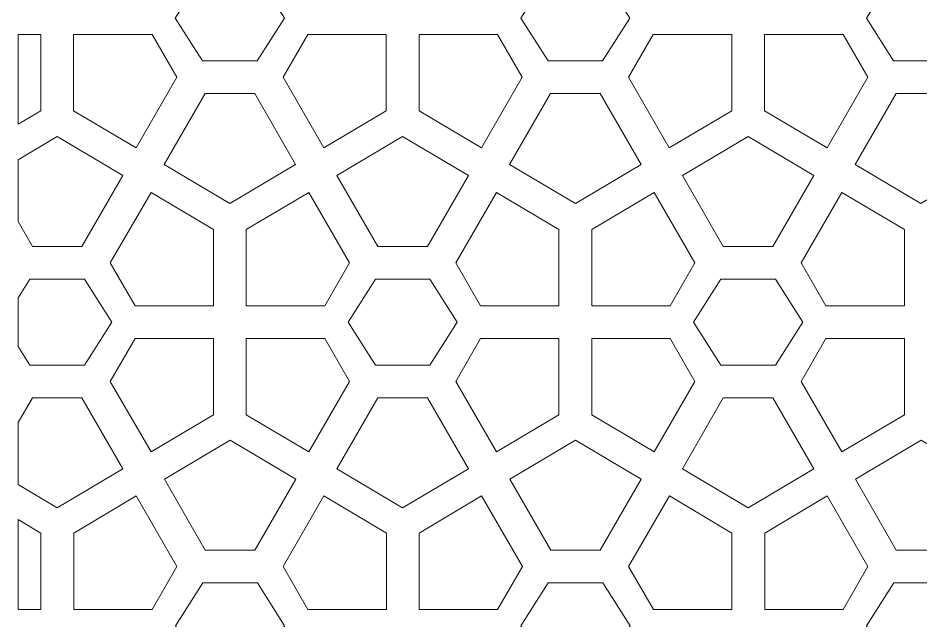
# Model space of a CAD drawing. Header units: centimetres. Extents: x -86 to 86, y -100 to 100.
# Drawn here: x 6.28 to 47.63, y -74.77 to -47.14 of the extents above; entities that cross this region are included whole.
import ezdxf

# ---------------------------------------------------------------- set-up
doc = ezdxf.new("R2010")
doc.units = ezdxf.units.CM
doc.header["$MEASUREMENT"] = 0
doc.layers.add('layer 1', color=7, linetype='Continuous')

msp = doc.modelspace()

# ---------------------------------------------------------------- linework, layer by layer
at = {"layer": 'layer 1', "color": 177, "lineweight": 9}
for points, knots in [([(13.48372, -47.14417), (13.48372, -47.14417), (14.73372, -45.18008), (14.73372, -45.18008), (14.73372, -45.18008), (14.73372, -45.18008), (17.2337, -45.18008), (17.2337, -45.18008), (17.2337, -45.18008), (17.2337, -45.18008), (18.48372, -47.14417), (18.48372, -47.14417), (18.48372, -47.14417), (18.48372, -47.14417), (17.23371, -49.10828), (17.23371, -49.10828), (17.23371, -49.10828), (17.23371, -49.10828), (14.7337, -49.10828), (14.7337, -49.10828), (14.7337, -49.10828), (14.7337, -49.10828), (13.48372, -47.14417), (13.48372, -47.14417)], [0, 0, 0, 0, 0.14285714, 0.14285714, 0.14285714, 0.14285714, 0.28571429, 0.28571429, 0.28571429, 0.28571429, 0.42857143, 0.42857143, 0.42857143, 0.42857143, 0.57142857, 0.57142857, 0.57142857, 0.57142857, 0.71428571, 0.71428571, 0.71428571, 0.71428571, 1, 1, 1, 1]), ([(29.30417, -47.14396), (29.30417, -47.14396), (30.55417, -45.17987), (30.55417, -45.17987), (30.55417, -45.17987), (30.55417, -45.17987), (33.05415, -45.17987), (33.05415, -45.17987), (33.05415, -45.17987), (33.05415, -45.17987), (34.30417, -47.14396), (34.30417, -47.14396), (34.30417, -47.14396), (34.30417, -47.14396), (33.05416, -49.10807), (33.05416, -49.10807), (33.05416, -49.10807), (33.05416, -49.10807), (30.55415, -49.10807), (30.55415, -49.10807), (30.55415, -49.10807), (30.55415, -49.10807), (29.30417, -47.14396), (29.30417, -47.14396)], [0, 0, 0, 0, 0.14285714, 0.14285714, 0.14285714, 0.14285714, 0.28571429, 0.28571429, 0.28571429, 0.28571429, 0.42857143, 0.42857143, 0.42857143, 0.42857143, 0.57142857, 0.57142857, 0.57142857, 0.57142857, 0.71428571, 0.71428571, 0.71428571, 0.71428571, 1, 1, 1, 1]), ([(45.13057, -47.1437), (45.13057, -47.1437), (46.38057, -45.17961), (46.38057, -45.17961), (46.38057, -45.17961), (46.38057, -45.17961), (48.88055, -45.17961), (48.88055, -45.17961), (48.88055, -45.17961), (48.88055, -45.17961), (50.13057, -47.1437), (50.13057, -47.1437), (50.13057, -47.1437), (50.13057, -47.1437), (48.88056, -49.10781), (48.88056, -49.10781), (48.88056, -49.10781), (48.88056, -49.10781), (46.38055, -49.10781), (46.38055, -49.10781), (46.38055, -49.10781), (46.38055, -49.10781), (45.13057, -47.1437), (45.13057, -47.1437)], [0, 0, 0, 0, 0.14285714, 0.14285714, 0.14285714, 0.14285714, 0.28571429, 0.28571429, 0.28571429, 0.28571429, 0.42857143, 0.42857143, 0.42857143, 0.42857143, 0.57142857, 0.57142857, 0.57142857, 0.57142857, 0.71428571, 0.71428571, 0.71428571, 0.71428571, 1, 1, 1, 1]), ([(6.28108, -52.01318), (6.28108, -52.01318), (6.28108, -47.89452), (6.28108, -47.89452), (6.28108, -47.89452), (6.28108, -47.89452), (7.32346, -47.89452), (7.32346, -47.89452), (7.32346, -47.89452), (7.32346, -47.89452), (7.32346, -51.39448), (7.32346, -51.39448), (7.32346, -51.39448), (7.32346, -51.39448), (6.28108, -52.01318), (6.28108, -52.01318)], [0, 0, 0, 0, 0.2, 0.2, 0.2, 0.2, 0.4, 0.4, 0.4, 0.4, 0.6, 0.6, 0.6, 0.6, 1, 1, 1, 1]), ([(11.68377, -53.09197), (11.68377, -53.09197), (8.82345, -51.39424), (8.82345, -51.39424), (8.82345, -51.39424), (8.82345, -51.39424), (8.82345, -47.89429), (8.82345, -47.89429), (8.82345, -47.89429), (8.82345, -47.89429), (12.41679, -47.8943), (12.41679, -47.8943), (12.41679, -47.8943), (12.41679, -47.8943), (13.55071, -49.85834), (13.55071, -49.85834), (13.55071, -49.85834), (13.55071, -49.85834), (11.68377, -53.09197), (11.68377, -53.09197)], [0, 0, 0, 0, 0.16666667, 0.16666667, 0.16666667, 0.16666667, 0.33333333, 0.33333333, 0.33333333, 0.33333333, 0.5, 0.5, 0.5, 0.5, 0.66666667, 0.66666667, 0.66666667, 0.66666667, 1, 1, 1, 1]), ([(20.28359, -53.09204), (20.28359, -53.09204), (23.14397, -51.39426), (23.14397, -51.39426), (23.14397, -51.39426), (23.14397, -51.39426), (23.14397, -47.8943), (23.14397, -47.8943), (23.14397, -47.8943), (23.14397, -47.8943), (19.55059, -47.8943), (19.55059, -47.8943), (19.55059, -47.8943), (19.55059, -47.8943), (18.41663, -49.85841), (18.41663, -49.85841), (18.41663, -49.85841), (18.41663, -49.85841), (20.28359, -53.09204), (20.28359, -53.09204)], [0, 0, 0, 0, 0.16666667, 0.16666667, 0.16666667, 0.16666667, 0.33333333, 0.33333333, 0.33333333, 0.33333333, 0.5, 0.5, 0.5, 0.5, 0.66666667, 0.66666667, 0.66666667, 0.66666667, 1, 1, 1, 1]), ([(27.50422, -53.09176), (27.50422, -53.09176), (24.6439, -51.39403), (24.6439, -51.39403), (24.6439, -51.39403), (24.6439, -51.39403), (24.6439, -47.89408), (24.6439, -47.89408), (24.6439, -47.89408), (24.6439, -47.89408), (28.23724, -47.89409), (28.23724, -47.89409), (28.23724, -47.89409), (28.23724, -47.89409), (29.37116, -49.85813), (29.37116, -49.85813), (29.37116, -49.85813), (29.37116, -49.85813), (27.50422, -53.09176), (27.50422, -53.09176)], [0, 0, 0, 0, 0.16666667, 0.16666667, 0.16666667, 0.16666667, 0.33333333, 0.33333333, 0.33333333, 0.33333333, 0.5, 0.5, 0.5, 0.5, 0.66666667, 0.66666667, 0.66666667, 0.66666667, 1, 1, 1, 1]), ([(36.10404, -53.09183), (36.10404, -53.09183), (38.96442, -51.39405), (38.96442, -51.39405), (38.96442, -51.39405), (38.96442, -51.39405), (38.96442, -47.89409), (38.96442, -47.89409), (38.96442, -47.89409), (38.96442, -47.89409), (35.37104, -47.89409), (35.37104, -47.89409), (35.37104, -47.89409), (35.37104, -47.89409), (34.23708, -49.8582), (34.23708, -49.8582), (34.23708, -49.8582), (34.23708, -49.8582), (36.10404, -53.09183), (36.10404, -53.09183)], [0, 0, 0, 0, 0.16666667, 0.16666667, 0.16666667, 0.16666667, 0.33333333, 0.33333333, 0.33333333, 0.33333333, 0.5, 0.5, 0.5, 0.5, 0.66666667, 0.66666667, 0.66666667, 0.66666667, 1, 1, 1, 1]), ([(43.33062, -53.0915), (43.33062, -53.0915), (40.4703, -51.39377), (40.4703, -51.39377), (40.4703, -51.39377), (40.4703, -51.39377), (40.4703, -47.89382), (40.4703, -47.89382), (40.4703, -47.89382), (40.4703, -47.89382), (44.06364, -47.89383), (44.06364, -47.89383), (44.06364, -47.89383), (44.06364, -47.89383), (45.19756, -49.85787), (45.19756, -49.85787), (45.19756, -49.85787), (45.19756, -49.85787), (43.33062, -53.0915), (43.33062, -53.0915)], [0, 0, 0, 0, 0.16666667, 0.16666667, 0.16666667, 0.16666667, 0.33333333, 0.33333333, 0.33333333, 0.33333333, 0.5, 0.5, 0.5, 0.5, 0.66666667, 0.66666667, 0.66666667, 0.66666667, 1, 1, 1, 1]), ([(12.97376, -53.85763), (12.97376, -53.85763), (15.98373, -55.6442), (15.98373, -55.6442), (15.98373, -55.6442), (15.98373, -55.6442), (18.99359, -53.85769), (18.99359, -53.85769), (18.99359, -53.85769), (18.99359, -53.85769), (17.11754, -50.60829), (17.11754, -50.60829), (17.11754, -50.60829), (17.11754, -50.60829), (14.84977, -50.60828), (14.84977, -50.60828), (14.84977, -50.60828), (14.84977, -50.60828), (12.97376, -53.85763), (12.97376, -53.85763)], [0, 0, 0, 0, 0.16666667, 0.16666667, 0.16666667, 0.16666667, 0.33333333, 0.33333333, 0.33333333, 0.33333333, 0.5, 0.5, 0.5, 0.5, 0.66666667, 0.66666667, 0.66666667, 0.66666667, 1, 1, 1, 1]), ([(28.79421, -53.85742), (28.79421, -53.85742), (31.80418, -55.64399), (31.80418, -55.64399), (31.80418, -55.64399), (31.80418, -55.64399), (34.81404, -53.85748), (34.81404, -53.85748), (34.81404, -53.85748), (34.81404, -53.85748), (32.93799, -50.60808), (32.93799, -50.60808), (32.93799, -50.60808), (32.93799, -50.60808), (30.67022, -50.60807), (30.67022, -50.60807), (30.67022, -50.60807), (30.67022, -50.60807), (28.79421, -53.85742), (28.79421, -53.85742)], [0, 0, 0, 0, 0.16666667, 0.16666667, 0.16666667, 0.16666667, 0.33333333, 0.33333333, 0.33333333, 0.33333333, 0.5, 0.5, 0.5, 0.5, 0.66666667, 0.66666667, 0.66666667, 0.66666667, 1, 1, 1, 1]), ([(44.62061, -53.85716), (44.62061, -53.85716), (47.63058, -55.64373), (47.63058, -55.64373), (47.63058, -55.64373), (47.63058, -55.64373), (50.64044, -53.85722), (50.64044, -53.85722), (50.64044, -53.85722), (50.64044, -53.85722), (48.76439, -50.60782), (48.76439, -50.60782), (48.76439, -50.60782), (48.76439, -50.60782), (46.49662, -50.60781), (46.49662, -50.60781), (46.49662, -50.60781), (46.49662, -50.60781), (44.62061, -53.85716), (44.62061, -53.85716)], [0, 0, 0, 0, 0.16666667, 0.16666667, 0.16666667, 0.16666667, 0.33333333, 0.33333333, 0.33333333, 0.33333333, 0.5, 0.5, 0.5, 0.5, 0.66666667, 0.66666667, 0.66666667, 0.66666667, 1, 1, 1, 1]), ([(6.28109, -56.47279), (6.28109, -56.47279), (6.28108, -53.64134), (6.28108, -53.64134), (6.28108, -53.64134), (6.28108, -53.64134), (8.07365, -52.57735), (8.07365, -52.57735), (8.07365, -52.57735), (8.07365, -52.57735), (11.08362, -54.36393), (11.08362, -54.36393), (11.08362, -54.36393), (11.08362, -54.36393), (9.20764, -57.61323), (9.20764, -57.61323), (9.20764, -57.61323), (9.20764, -57.61323), (6.9395, -57.61323), (6.9395, -57.61323), (6.9395, -57.61323), (6.9395, -57.61323), (6.28109, -56.47279), (6.28109, -56.47279)], [0, 0, 0, 0, 0.14285714, 0.14285714, 0.14285714, 0.14285714, 0.28571429, 0.28571429, 0.28571429, 0.28571429, 0.42857143, 0.42857143, 0.42857143, 0.42857143, 0.57142857, 0.57142857, 0.57142857, 0.57142857, 0.71428571, 0.71428571, 0.71428571, 0.71428571, 1, 1, 1, 1]), ([(26.90413, -54.36371), (26.90413, -54.36371), (23.89416, -52.57713), (23.89416, -52.57713), (23.89416, -52.57713), (23.89416, -52.57713), (20.8841, -54.36378), (20.8841, -54.36378), (20.8841, -54.36378), (20.8841, -54.36378), (22.76001, -57.61301), (22.76001, -57.61301), (22.76001, -57.61301), (22.76001, -57.61301), (25.02815, -57.61301), (25.02815, -57.61301), (25.02815, -57.61301), (25.02815, -57.61301), (26.90413, -54.36371), (26.90413, -54.36371)], [0, 0, 0, 0, 0.16666667, 0.16666667, 0.16666667, 0.16666667, 0.33333333, 0.33333333, 0.33333333, 0.33333333, 0.5, 0.5, 0.5, 0.5, 0.66666667, 0.66666667, 0.66666667, 0.66666667, 1, 1, 1, 1]), ([(42.72458, -54.3635), (42.72458, -54.3635), (39.71461, -52.57692), (39.71461, -52.57692), (39.71461, -52.57692), (39.71461, -52.57692), (36.70455, -54.36357), (36.70455, -54.36357), (36.70455, -54.36357), (36.70455, -54.36357), (38.58046, -57.6128), (38.58046, -57.6128), (38.58046, -57.6128), (38.58046, -57.6128), (40.8486, -57.6128), (40.8486, -57.6128), (40.8486, -57.6128), (40.8486, -57.6128), (42.72458, -54.3635), (42.72458, -54.3635)], [0, 0, 0, 0, 0.16666667, 0.16666667, 0.16666667, 0.16666667, 0.33333333, 0.33333333, 0.33333333, 0.33333333, 0.5, 0.5, 0.5, 0.5, 0.66666667, 0.66666667, 0.66666667, 0.66666667, 1, 1, 1, 1]), ([(15.23391, -60.32745), (15.23391, -60.32745), (15.23393, -56.82739), (15.23393, -56.82739), (15.23393, -56.82739), (15.23393, -56.82739), (12.3736, -55.12963), (12.3736, -55.12963), (12.3736, -55.12963), (12.3736, -55.12963), (10.50664, -58.36327), (10.50664, -58.36327), (10.50664, -58.36327), (10.50664, -58.36327), (11.64065, -60.32745), (11.64065, -60.32745), (11.64065, -60.32745), (11.64065, -60.32745), (15.23391, -60.32745), (15.23391, -60.32745)], [0, 0, 0, 0, 0.16666667, 0.16666667, 0.16666667, 0.16666667, 0.33333333, 0.33333333, 0.33333333, 0.33333333, 0.5, 0.5, 0.5, 0.5, 0.66666667, 0.66666667, 0.66666667, 0.66666667, 1, 1, 1, 1]), ([(16.73385, -60.32723), (16.73385, -60.32723), (16.73384, -56.82719), (16.73384, -56.82719), (16.73384, -56.82719), (16.73384, -56.82719), (19.59411, -55.12944), (19.59411, -55.12944), (19.59411, -55.12944), (19.59411, -55.12944), (21.46108, -58.3631), (21.46108, -58.3631), (21.46108, -58.3631), (21.46108, -58.3631), (20.32706, -60.32723), (20.32706, -60.32723), (20.32706, -60.32723), (20.32706, -60.32723), (16.73385, -60.32723), (16.73385, -60.32723)], [0, 0, 0, 0, 0.16666667, 0.16666667, 0.16666667, 0.16666667, 0.33333333, 0.33333333, 0.33333333, 0.33333333, 0.5, 0.5, 0.5, 0.5, 0.66666667, 0.66666667, 0.66666667, 0.66666667, 1, 1, 1, 1]), ([(31.05442, -60.32723), (31.05442, -60.32723), (31.05444, -56.82717), (31.05444, -56.82717), (31.05444, -56.82717), (31.05444, -56.82717), (28.19411, -55.12941), (28.19411, -55.12941), (28.19411, -55.12941), (28.19411, -55.12941), (26.32715, -58.36305), (26.32715, -58.36305), (26.32715, -58.36305), (26.32715, -58.36305), (27.46116, -60.32723), (27.46116, -60.32723), (27.46116, -60.32723), (27.46116, -60.32723), (31.05442, -60.32723), (31.05442, -60.32723)], [0, 0, 0, 0, 0.16666667, 0.16666667, 0.16666667, 0.16666667, 0.33333333, 0.33333333, 0.33333333, 0.33333333, 0.5, 0.5, 0.5, 0.5, 0.66666667, 0.66666667, 0.66666667, 0.66666667, 1, 1, 1, 1]), ([(32.5543, -60.32702), (32.5543, -60.32702), (32.55429, -56.82698), (32.55429, -56.82698), (32.55429, -56.82698), (32.55429, -56.82698), (35.41456, -55.12923), (35.41456, -55.12923), (35.41456, -55.12923), (35.41456, -55.12923), (37.28153, -58.36289), (37.28153, -58.36289), (37.28153, -58.36289), (37.28153, -58.36289), (36.14751, -60.32702), (36.14751, -60.32702), (36.14751, -60.32702), (36.14751, -60.32702), (32.5543, -60.32702), (32.5543, -60.32702)], [0, 0, 0, 0, 0.16666667, 0.16666667, 0.16666667, 0.16666667, 0.33333333, 0.33333333, 0.33333333, 0.33333333, 0.5, 0.5, 0.5, 0.5, 0.66666667, 0.66666667, 0.66666667, 0.66666667, 1, 1, 1, 1]), ([(46.87487, -60.32702), (46.87487, -60.32702), (46.87489, -56.82696), (46.87489, -56.82696), (46.87489, -56.82696), (46.87489, -56.82696), (44.01456, -55.1292), (44.01456, -55.1292), (44.01456, -55.1292), (44.01456, -55.1292), (42.1476, -58.36284), (42.1476, -58.36284), (42.1476, -58.36284), (42.1476, -58.36284), (43.28161, -60.32702), (43.28161, -60.32702), (43.28161, -60.32702), (43.28161, -60.32702), (46.87487, -60.32702), (46.87487, -60.32702)], [0, 0, 0, 0, 0.16666667, 0.16666667, 0.16666667, 0.16666667, 0.33333333, 0.33333333, 0.33333333, 0.33333333, 0.5, 0.5, 0.5, 0.5, 0.66666667, 0.66666667, 0.66666667, 0.66666667, 1, 1, 1, 1]), ([(6.28396, -62.19335), (6.28396, -62.19335), (6.82362, -63.04143), (6.82362, -63.04143), (6.82362, -63.04143), (6.82362, -63.04143), (9.32363, -63.04143), (9.32363, -63.04143), (9.32363, -63.04143), (9.32363, -63.04143), (10.57364, -61.07732), (10.57364, -61.07732), (10.57364, -61.07732), (10.57364, -61.07732), (9.32362, -59.11323), (9.32362, -59.11323), (9.32362, -59.11323), (9.32362, -59.11323), (6.82364, -59.11323), (6.82364, -59.11323), (6.82364, -59.11323), (6.82364, -59.11323), (6.28396, -59.96121), (6.28396, -59.96121), (6.28396, -59.96121), (6.28396, -59.96121), (6.28396, -62.19335), (6.28396, -62.19335)], [0, 0, 0, 0, 0.125, 0.125, 0.125, 0.125, 0.25, 0.25, 0.25, 0.25, 0.375, 0.375, 0.375, 0.375, 0.5, 0.5, 0.5, 0.5, 0.625, 0.625, 0.625, 0.625, 0.75, 0.75, 0.75, 0.75, 1, 1, 1, 1]), ([(21.39415, -61.0771), (21.39415, -61.0771), (22.64415, -59.11301), (22.64415, -59.11301), (22.64415, -59.11301), (22.64415, -59.11301), (25.14413, -59.11301), (25.14413, -59.11301), (25.14413, -59.11301), (25.14413, -59.11301), (26.39415, -61.0771), (26.39415, -61.0771), (26.39415, -61.0771), (26.39415, -61.0771), (25.14414, -63.04121), (25.14414, -63.04121), (25.14414, -63.04121), (25.14414, -63.04121), (22.64413, -63.04121), (22.64413, -63.04121), (22.64413, -63.04121), (22.64413, -63.04121), (21.39415, -61.0771), (21.39415, -61.0771)], [0, 0, 0, 0, 0.14285714, 0.14285714, 0.14285714, 0.14285714, 0.28571429, 0.28571429, 0.28571429, 0.28571429, 0.42857143, 0.42857143, 0.42857143, 0.42857143, 0.57142857, 0.57142857, 0.57142857, 0.57142857, 0.71428571, 0.71428571, 0.71428571, 0.71428571, 1, 1, 1, 1]), ([(37.2146, -61.07689), (37.2146, -61.07689), (38.4646, -59.1128), (38.4646, -59.1128), (38.4646, -59.1128), (38.4646, -59.1128), (40.96458, -59.1128), (40.96458, -59.1128), (40.96458, -59.1128), (40.96458, -59.1128), (42.2146, -61.07689), (42.2146, -61.07689), (42.2146, -61.07689), (42.2146, -61.07689), (40.96459, -63.041), (40.96459, -63.041), (40.96459, -63.041), (40.96459, -63.041), (38.46458, -63.041), (38.46458, -63.041), (38.46458, -63.041), (38.46458, -63.041), (37.2146, -61.07689), (37.2146, -61.07689)], [0, 0, 0, 0, 0.14285714, 0.14285714, 0.14285714, 0.14285714, 0.28571429, 0.28571429, 0.28571429, 0.28571429, 0.42857143, 0.42857143, 0.42857143, 0.42857143, 0.57142857, 0.57142857, 0.57142857, 0.57142857, 0.71428571, 0.71428571, 0.71428571, 0.71428571, 1, 1, 1, 1]), ([(12.37351, -67.02519), (12.37351, -67.02519), (15.23389, -65.32741), (15.23389, -65.32741), (15.23389, -65.32741), (15.23389, -65.32741), (15.23389, -61.82745), (15.23389, -61.82745), (15.23389, -61.82745), (15.23389, -61.82745), (11.64051, -61.82745), (11.64051, -61.82745), (11.64051, -61.82745), (11.64051, -61.82745), (10.50655, -63.79156), (10.50655, -63.79156), (10.50655, -63.79156), (10.50655, -63.79156), (12.37351, -67.02519), (12.37351, -67.02519)], [0, 0, 0, 0, 0.16666667, 0.16666667, 0.16666667, 0.16666667, 0.33333333, 0.33333333, 0.33333333, 0.33333333, 0.5, 0.5, 0.5, 0.5, 0.66666667, 0.66666667, 0.66666667, 0.66666667, 1, 1, 1, 1]), ([(19.5942, -67.0249), (19.5942, -67.0249), (16.73388, -65.32717), (16.73388, -65.32717), (16.73388, -65.32717), (16.73388, -65.32717), (16.73388, -61.82722), (16.73388, -61.82722), (16.73388, -61.82722), (16.73388, -61.82722), (20.32722, -61.82723), (20.32722, -61.82723), (20.32722, -61.82723), (20.32722, -61.82723), (21.46114, -63.79127), (21.46114, -63.79127), (21.46114, -63.79127), (21.46114, -63.79127), (19.5942, -67.0249), (19.5942, -67.0249)], [0, 0, 0, 0, 0.16666667, 0.16666667, 0.16666667, 0.16666667, 0.33333333, 0.33333333, 0.33333333, 0.33333333, 0.5, 0.5, 0.5, 0.5, 0.66666667, 0.66666667, 0.66666667, 0.66666667, 1, 1, 1, 1]), ([(28.19402, -67.02497), (28.19402, -67.02497), (31.0544, -65.32719), (31.0544, -65.32719), (31.0544, -65.32719), (31.0544, -65.32719), (31.0544, -61.82723), (31.0544, -61.82723), (31.0544, -61.82723), (31.0544, -61.82723), (27.46102, -61.82723), (27.46102, -61.82723), (27.46102, -61.82723), (27.46102, -61.82723), (26.32706, -63.79134), (26.32706, -63.79134), (26.32706, -63.79134), (26.32706, -63.79134), (28.19402, -67.02497), (28.19402, -67.02497)], [0, 0, 0, 0, 0.16666667, 0.16666667, 0.16666667, 0.16666667, 0.33333333, 0.33333333, 0.33333333, 0.33333333, 0.5, 0.5, 0.5, 0.5, 0.66666667, 0.66666667, 0.66666667, 0.66666667, 1, 1, 1, 1]), ([(35.41465, -67.02469), (35.41465, -67.02469), (32.55433, -65.32696), (32.55433, -65.32696), (32.55433, -65.32696), (32.55433, -65.32696), (32.55433, -61.82701), (32.55433, -61.82701), (32.55433, -61.82701), (32.55433, -61.82701), (36.14767, -61.82702), (36.14767, -61.82702), (36.14767, -61.82702), (36.14767, -61.82702), (37.28159, -63.79106), (37.28159, -63.79106), (37.28159, -63.79106), (37.28159, -63.79106), (35.41465, -67.02469), (35.41465, -67.02469)], [0, 0, 0, 0, 0.16666667, 0.16666667, 0.16666667, 0.16666667, 0.33333333, 0.33333333, 0.33333333, 0.33333333, 0.5, 0.5, 0.5, 0.5, 0.66666667, 0.66666667, 0.66666667, 0.66666667, 1, 1, 1, 1]), ([(44.01447, -67.02476), (44.01447, -67.02476), (46.87485, -65.32698), (46.87485, -65.32698), (46.87485, -65.32698), (46.87485, -65.32698), (46.87485, -61.82702), (46.87485, -61.82702), (46.87485, -61.82702), (46.87485, -61.82702), (43.28147, -61.82702), (43.28147, -61.82702), (43.28147, -61.82702), (43.28147, -61.82702), (42.14751, -63.79113), (42.14751, -63.79113), (42.14751, -63.79113), (42.14751, -63.79113), (44.01447, -67.02476), (44.01447, -67.02476)], [0, 0, 0, 0, 0.16666667, 0.16666667, 0.16666667, 0.16666667, 0.33333333, 0.33333333, 0.33333333, 0.33333333, 0.5, 0.5, 0.5, 0.5, 0.66666667, 0.66666667, 0.66666667, 0.66666667, 1, 1, 1, 1]), ([(6.28396, -68.51512), (6.28396, -68.51512), (8.07365, -69.57735), (8.07365, -69.57735), (8.07365, -69.57735), (8.07365, -69.57735), (11.08351, -67.79084), (11.08351, -67.79084), (11.08351, -67.79084), (11.08351, -67.79084), (9.20746, -64.54144), (9.20746, -64.54144), (9.20746, -64.54144), (9.20746, -64.54144), (6.93969, -64.54143), (6.93969, -64.54143), (6.93969, -64.54143), (6.93969, -64.54143), (6.28396, -65.6772), (6.28396, -65.6772), (6.28396, -65.6772), (6.28396, -65.6772), (6.28396, -68.51512), (6.28396, -68.51512)], [0, 0, 0, 0, 0.14285714, 0.14285714, 0.14285714, 0.14285714, 0.28571429, 0.28571429, 0.28571429, 0.28571429, 0.42857143, 0.42857143, 0.42857143, 0.42857143, 0.57142857, 0.57142857, 0.57142857, 0.57142857, 0.71428571, 0.71428571, 0.71428571, 0.71428571, 1, 1, 1, 1]), ([(20.88419, -67.79056), (20.88419, -67.79056), (23.89416, -69.57713), (23.89416, -69.57713), (23.89416, -69.57713), (23.89416, -69.57713), (26.90402, -67.79062), (26.90402, -67.79062), (26.90402, -67.79062), (26.90402, -67.79062), (25.02797, -64.54122), (25.02797, -64.54122), (25.02797, -64.54122), (25.02797, -64.54122), (22.7602, -64.54121), (22.7602, -64.54121), (22.7602, -64.54121), (22.7602, -64.54121), (20.88419, -67.79056), (20.88419, -67.79056)], [0, 0, 0, 0, 0.16666667, 0.16666667, 0.16666667, 0.16666667, 0.33333333, 0.33333333, 0.33333333, 0.33333333, 0.5, 0.5, 0.5, 0.5, 0.66666667, 0.66666667, 0.66666667, 0.66666667, 1, 1, 1, 1]), ([(36.70464, -67.79035), (36.70464, -67.79035), (39.71461, -69.57692), (39.71461, -69.57692), (39.71461, -69.57692), (39.71461, -69.57692), (42.72447, -67.79041), (42.72447, -67.79041), (42.72447, -67.79041), (42.72447, -67.79041), (40.84842, -64.54101), (40.84842, -64.54101), (40.84842, -64.54101), (40.84842, -64.54101), (38.58065, -64.541), (38.58065, -64.541), (38.58065, -64.541), (38.58065, -64.541), (36.70464, -67.79035), (36.70464, -67.79035)], [0, 0, 0, 0, 0.16666667, 0.16666667, 0.16666667, 0.16666667, 0.33333333, 0.33333333, 0.33333333, 0.33333333, 0.5, 0.5, 0.5, 0.5, 0.66666667, 0.66666667, 0.66666667, 0.66666667, 1, 1, 1, 1]), ([(19.0006, -68.27389), (19.0006, -68.27389), (15.99063, -66.48731), (15.99063, -66.48731), (15.99063, -66.48731), (15.99063, -66.48731), (12.98057, -68.27396), (12.98057, -68.27396), (12.98057, -68.27396), (12.98057, -68.27396), (14.85648, -71.52319), (14.85648, -71.52319), (14.85648, -71.52319), (14.85648, -71.52319), (17.12462, -71.52319), (17.12462, -71.52319), (17.12462, -71.52319), (17.12462, -71.52319), (19.0006, -68.27389), (19.0006, -68.27389)], [0, 0, 0, 0, 0.16666667, 0.16666667, 0.16666667, 0.16666667, 0.33333333, 0.33333333, 0.33333333, 0.33333333, 0.5, 0.5, 0.5, 0.5, 0.66666667, 0.66666667, 0.66666667, 0.66666667, 1, 1, 1, 1]), ([(34.82105, -68.27368), (34.82105, -68.27368), (31.81108, -66.4871), (31.81108, -66.4871), (31.81108, -66.4871), (31.81108, -66.4871), (28.80102, -68.27375), (28.80102, -68.27375), (28.80102, -68.27375), (28.80102, -68.27375), (30.67693, -71.52298), (30.67693, -71.52298), (30.67693, -71.52298), (30.67693, -71.52298), (32.94507, -71.52298), (32.94507, -71.52298), (32.94507, -71.52298), (32.94507, -71.52298), (34.82105, -68.27368), (34.82105, -68.27368)], [0, 0, 0, 0, 0.16666667, 0.16666667, 0.16666667, 0.16666667, 0.33333333, 0.33333333, 0.33333333, 0.33333333, 0.5, 0.5, 0.5, 0.5, 0.66666667, 0.66666667, 0.66666667, 0.66666667, 1, 1, 1, 1]), ([(50.64745, -68.27342), (50.64745, -68.27342), (47.63748, -66.48684), (47.63748, -66.48684), (47.63748, -66.48684), (47.63748, -66.48684), (44.62742, -68.27349), (44.62742, -68.27349), (44.62742, -68.27349), (44.62742, -68.27349), (46.50333, -71.52272), (46.50333, -71.52272), (46.50333, -71.52272), (46.50333, -71.52272), (48.77147, -71.52272), (48.77147, -71.52272), (48.77147, -71.52272), (48.77147, -71.52272), (50.64745, -68.27342), (50.64745, -68.27342)], [0, 0, 0, 0, 0.16666667, 0.16666667, 0.16666667, 0.16666667, 0.33333333, 0.33333333, 0.33333333, 0.33333333, 0.5, 0.5, 0.5, 0.5, 0.66666667, 0.66666667, 0.66666667, 0.66666667, 1, 1, 1, 1]), ([(8.83032, -74.23741), (8.83032, -74.23741), (8.83031, -70.73737), (8.83031, -70.73737), (8.83031, -70.73737), (8.83031, -70.73737), (11.69058, -69.03962), (11.69058, -69.03962), (11.69058, -69.03962), (11.69058, -69.03962), (13.55755, -72.27328), (13.55755, -72.27328), (13.55755, -72.27328), (13.55755, -72.27328), (12.42353, -74.23741), (12.42353, -74.23741), (12.42353, -74.23741), (12.42353, -74.23741), (8.83032, -74.23741), (8.83032, -74.23741)], [0, 0, 0, 0, 0.16666667, 0.16666667, 0.16666667, 0.16666667, 0.33333333, 0.33333333, 0.33333333, 0.33333333, 0.5, 0.5, 0.5, 0.5, 0.66666667, 0.66666667, 0.66666667, 0.66666667, 1, 1, 1, 1]), ([(23.15089, -74.23741), (23.15089, -74.23741), (23.15091, -70.73735), (23.15091, -70.73735), (23.15091, -70.73735), (23.15091, -70.73735), (20.29058, -69.03959), (20.29058, -69.03959), (20.29058, -69.03959), (20.29058, -69.03959), (18.42362, -72.27323), (18.42362, -72.27323), (18.42362, -72.27323), (18.42362, -72.27323), (19.55763, -74.23741), (19.55763, -74.23741), (19.55763, -74.23741), (19.55763, -74.23741), (23.15089, -74.23741), (23.15089, -74.23741)], [0, 0, 0, 0, 0.16666667, 0.16666667, 0.16666667, 0.16666667, 0.33333333, 0.33333333, 0.33333333, 0.33333333, 0.5, 0.5, 0.5, 0.5, 0.66666667, 0.66666667, 0.66666667, 0.66666667, 1, 1, 1, 1]), ([(24.65077, -74.2372), (24.65077, -74.2372), (24.65076, -70.73716), (24.65076, -70.73716), (24.65076, -70.73716), (24.65076, -70.73716), (27.51103, -69.03941), (27.51103, -69.03941), (27.51103, -69.03941), (27.51103, -69.03941), (29.378, -72.27307), (29.378, -72.27307), (29.378, -72.27307), (29.378, -72.27307), (28.24398, -74.2372), (28.24398, -74.2372), (28.24398, -74.2372), (28.24398, -74.2372), (24.65077, -74.2372), (24.65077, -74.2372)], [0, 0, 0, 0, 0.16666667, 0.16666667, 0.16666667, 0.16666667, 0.33333333, 0.33333333, 0.33333333, 0.33333333, 0.5, 0.5, 0.5, 0.5, 0.66666667, 0.66666667, 0.66666667, 0.66666667, 1, 1, 1, 1]), ([(38.97134, -74.2372), (38.97134, -74.2372), (38.97136, -70.73714), (38.97136, -70.73714), (38.97136, -70.73714), (38.97136, -70.73714), (36.11103, -69.03938), (36.11103, -69.03938), (36.11103, -69.03938), (36.11103, -69.03938), (34.24407, -72.27302), (34.24407, -72.27302), (34.24407, -72.27302), (34.24407, -72.27302), (35.37808, -74.2372), (35.37808, -74.2372), (35.37808, -74.2372), (35.37808, -74.2372), (38.97134, -74.2372), (38.97134, -74.2372)], [0, 0, 0, 0, 0.16666667, 0.16666667, 0.16666667, 0.16666667, 0.33333333, 0.33333333, 0.33333333, 0.33333333, 0.5, 0.5, 0.5, 0.5, 0.66666667, 0.66666667, 0.66666667, 0.66666667, 1, 1, 1, 1]), ([(40.47717, -74.23694), (40.47717, -74.23694), (40.47716, -70.7369), (40.47716, -70.7369), (40.47716, -70.7369), (40.47716, -70.7369), (43.33743, -69.03915), (43.33743, -69.03915), (43.33743, -69.03915), (43.33743, -69.03915), (45.2044, -72.27281), (45.2044, -72.27281), (45.2044, -72.27281), (45.2044, -72.27281), (44.07038, -74.23694), (44.07038, -74.23694), (44.07038, -74.23694), (44.07038, -74.23694), (40.47717, -74.23694), (40.47717, -74.23694)], [0, 0, 0, 0, 0.16666667, 0.16666667, 0.16666667, 0.16666667, 0.33333333, 0.33333333, 0.33333333, 0.33333333, 0.5, 0.5, 0.5, 0.5, 0.66666667, 0.66666667, 0.66666667, 0.66666667, 1, 1, 1, 1]), ([(6.28396, -74.23768), (6.28396, -74.23768), (7.33038, -74.23763), (7.33038, -74.23763), (7.33038, -74.23763), (7.33038, -74.23763), (7.3304, -70.73757), (7.3304, -70.73757), (7.3304, -70.73757), (7.3304, -70.73757), (6.28396, -70.11473), (6.28396, -70.11473), (6.28396, -70.11473), (6.28396, -70.11473), (6.28396, -74.23768), (6.28396, -74.23768)], [0, 0, 0, 0, 0.2, 0.2, 0.2, 0.2, 0.4, 0.4, 0.4, 0.4, 0.6, 0.6, 0.6, 0.6, 1, 1, 1, 1]), ([(13.49062, -74.98728), (13.49062, -74.98728), (14.74062, -73.02319), (14.74062, -73.02319), (14.74062, -73.02319), (14.74062, -73.02319), (17.2406, -73.02319), (17.2406, -73.02319), (17.2406, -73.02319), (17.2406, -73.02319), (18.49062, -74.98728), (18.49062, -74.98728), (18.49062, -74.98728), (18.49062, -74.98728), (17.24061, -76.95139), (17.24061, -76.95139), (17.24061, -76.95139), (17.24061, -76.95139), (14.7406, -76.95139), (14.7406, -76.95139), (14.7406, -76.95139), (14.7406, -76.95139), (13.49062, -74.98728), (13.49062, -74.98728)], [0, 0, 0, 0, 0.14285714, 0.14285714, 0.14285714, 0.14285714, 0.28571429, 0.28571429, 0.28571429, 0.28571429, 0.42857143, 0.42857143, 0.42857143, 0.42857143, 0.57142857, 0.57142857, 0.57142857, 0.57142857, 0.71428571, 0.71428571, 0.71428571, 0.71428571, 1, 1, 1, 1]), ([(29.31107, -74.98707), (29.31107, -74.98707), (30.56107, -73.02298), (30.56107, -73.02298), (30.56107, -73.02298), (30.56107, -73.02298), (33.06105, -73.02298), (33.06105, -73.02298), (33.06105, -73.02298), (33.06105, -73.02298), (34.31107, -74.98707), (34.31107, -74.98707), (34.31107, -74.98707), (34.31107, -74.98707), (33.06106, -76.95118), (33.06106, -76.95118), (33.06106, -76.95118), (33.06106, -76.95118), (30.56105, -76.95118), (30.56105, -76.95118), (30.56105, -76.95118), (30.56105, -76.95118), (29.31107, -74.98707), (29.31107, -74.98707)], [0, 0, 0, 0, 0.14285714, 0.14285714, 0.14285714, 0.14285714, 0.28571429, 0.28571429, 0.28571429, 0.28571429, 0.42857143, 0.42857143, 0.42857143, 0.42857143, 0.57142857, 0.57142857, 0.57142857, 0.57142857, 0.71428571, 0.71428571, 0.71428571, 0.71428571, 1, 1, 1, 1]), ([(45.13747, -74.98681), (45.13747, -74.98681), (46.38747, -73.02272), (46.38747, -73.02272), (46.38747, -73.02272), (46.38747, -73.02272), (48.88745, -73.02272), (48.88745, -73.02272), (48.88745, -73.02272), (48.88745, -73.02272), (50.13747, -74.98681), (50.13747, -74.98681), (50.13747, -74.98681), (50.13747, -74.98681), (48.88746, -76.95092), (48.88746, -76.95092), (48.88746, -76.95092), (48.88746, -76.95092), (46.38745, -76.95092), (46.38745, -76.95092), (46.38745, -76.95092), (46.38745, -76.95092), (45.13747, -74.98681), (45.13747, -74.98681)], [0, 0, 0, 0, 0.14285714, 0.14285714, 0.14285714, 0.14285714, 0.28571429, 0.28571429, 0.28571429, 0.28571429, 0.42857143, 0.42857143, 0.42857143, 0.42857143, 0.57142857, 0.57142857, 0.57142857, 0.57142857, 0.71428571, 0.71428571, 0.71428571, 0.71428571, 1, 1, 1, 1])]:
    msp.add_open_spline(points, degree=3, knots=knots, dxfattribs=at)

doc.saveas('drawing.dxf')
